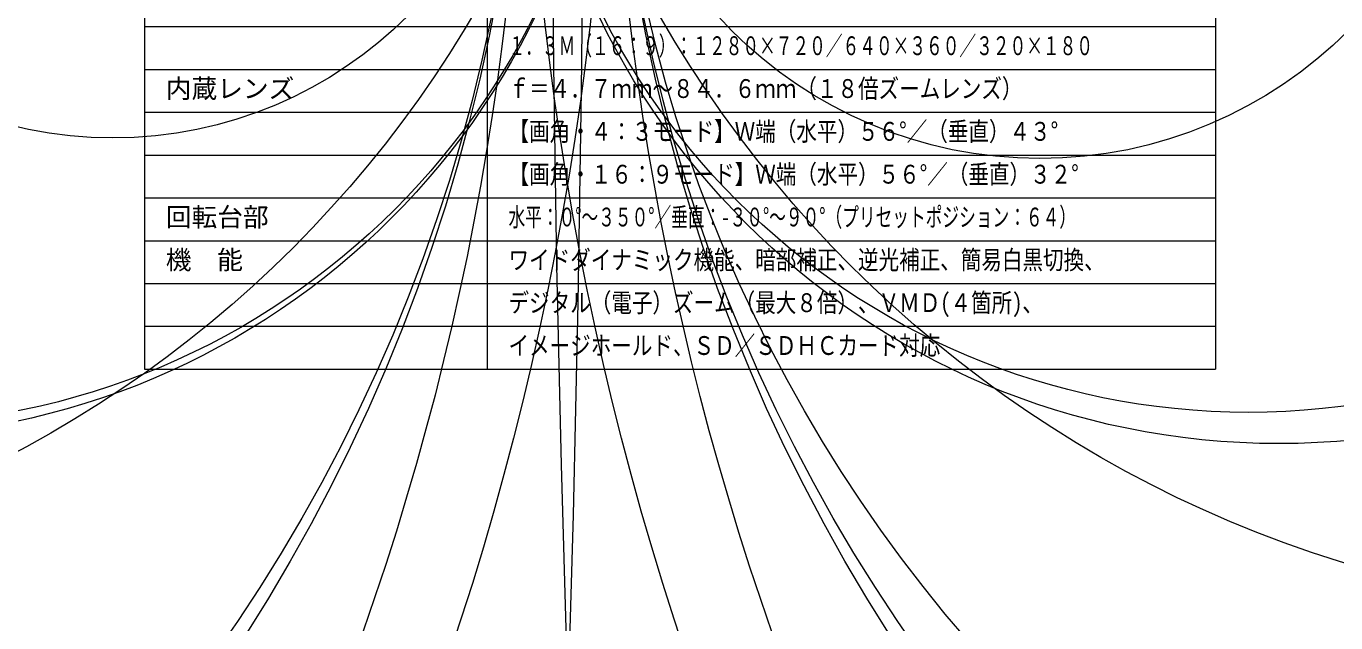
# Model space of a CAD drawing. Units: millimetres, scale not verified. Extents: x -7697 to 7220, y -3817 to 3868.
# Drawn here: x -76.3 to 76.6, y -86.1 to -16.5 of the extents above; entities that cross this region are included whole.
import ezdxf
from ezdxf.enums import TextEntityAlignment as Align

# ---------------------------------------------------------------- set-up
doc = ezdxf.new("R2010")
doc.units = ezdxf.units.MM
doc.header["$LTSCALE"] = 0.125
doc.layers.add('0-1_MOJI1', color=7, linetype='Continuous')
doc.layers.add('0-2_WAKU', color=1, linetype='Continuous', lineweight=18)
doc.layers.add('0-5_GAIKEI', color=1, linetype='Continuous', lineweight=18)
doc.styles.add('ＭＳ ゴシック', font='')
doc.styles.get('ＭＳ ゴシック').set_extended_font_data('MS Gothic')

msp = doc.modelspace()

# ---------------------------------------------------------------- linework, layer by layer
at = {"layer": '0-2_WAKU', "color": 4}
for p, q in [((-62.4903, 13.5043), (-62.4903, -56.4957)), ((-22.4903, 13.5043), (-22.4903, -56.4957)), ((62.5097, 13.5043), (62.5097, -56.4957)), ((-62.4903, -56.4957), (62.5097, -56.4957))]:
    msp.add_line(p, q, dxfattribs=at)
at = {"layer": '0-2_WAKU'}
for p, q in [((-62.4903, -16.4957), (62.5097, -16.4957)), ((-62.4903, -21.4957), (62.5097, -21.4957)), ((-62.4903, -26.4957), (62.5097, -26.4957)), ((-62.4903, -31.4957), (62.5097, -31.4957)), ((-62.4903, -36.4957), (62.5097, -36.4957)), ((-62.4903, -41.4957), (62.5097, -41.4957)), ((-62.4903, -46.4957), (62.5097, -46.4957)), ((-62.4903, -51.4957), (62.5097, -51.4957))]:
    msp.add_line(p, q, dxfattribs=at)
at = {"layer": '0-5_GAIKEI'}
for centre, radius in [((-3853.8974, 25.6882), 3842.6985), ((3602.4317, 25.6891), 3617.4311), ((-365.5544, 24.7832), 357.4137), ((339.3562, 24.7832), 357.4137), ((-352.5487, 24.0777), 334.5102), ((326.9481, 24.0771), 335.1079), ((-225.0118, 24.0861), 206.9552), ((198.8136, 24.0861), 206.9552), ((-214.6917, 23.9931), 196.6348), ((188.4929, 23.9931), 196.6342), ((163.2654, 23.9572), 171.4252), ((118.3056, 53.7527), 138.9545), ((-140.5719, 53.1014), 134.9526), ((-95.3847, 22.8373), 87.2756), ((69.917, 22.8156), 88.0064), ((-93.9942, 22.8702), 85.8662), ((66.3871, 22.9153), 84.4566), ((42.0393, 18.9113), 50.8147), ((-66.1812, 19.2487), 48.7486), ((-83.0133, -1835.4511), 1867.5071), ((-8.7317, -100.2572), 131.0755)]:
    msp.add_circle(centre, radius, dxfattribs=at)
at = {"layer": '0-5_GAIKEI', "color": 7}
msp.add_circle((163.2654, 23.9572), 171.4252, dxfattribs=at)

# ---------------------------------------------------------------- texts
at = {"layer": '0-1_MOJI1', "style": 'ＭＳ ゴシック'}
for s, width, p in [('１．３Ｍ（１６：９）：１２８０×７２０／６４０×３６０／３２０×１８０', 0.65, (-19.9903, -20.4957)), ('ｆ＝４．７ｍｍ～８４．６ｍｍ（１８倍ズームレンズ）', 0.8, (-19.9903, -25.4957)), ('【画角・４：３モード】Ｗ端（水平）５６°／（垂直）４３°', 0.8, (-19.9903, -30.4957)), ('【画角・１６：９モード】Ｗ端（水平）５６°／（垂直）３２°', 0.8, (-19.9903, -35.4957)), ('水平：０°～３５０°／垂直：-３０°～９０°（プリセットポジション：６４）', 0.65, (-19.9903, -40.4957)), ('ワイドダイナミック機能、暗部補正、逆光補正、簡易白黒切換、', 0.8, (-19.9903, -45.4957)), ('デジタル（電子）ズーム（最大８倍）、ＶＭＤ(４箇所)、', 0.8, (-19.9903, -50.4957)), ('イメージホールド、ＳＤ／ＳＤＨＣカード対応', 0.8, (-19.9903, -55.4957))]:
    msp.add_text(s, height=2.199, dxfattribs=dict(at, width=width)).set_placement(p, align=Align.BOTTOM_LEFT)
for s, p in [('内蔵レンズ', (-59.9903, -25.4957)), ('回転台部', (-59.9903, -40.4957)), ('機\u3000能', (-59.9903, -45.4957))]:
    msp.add_text(s, height=2.199, dxfattribs=at).set_placement(p, align=Align.BOTTOM_LEFT)

doc.saveas('drawing.dxf')
